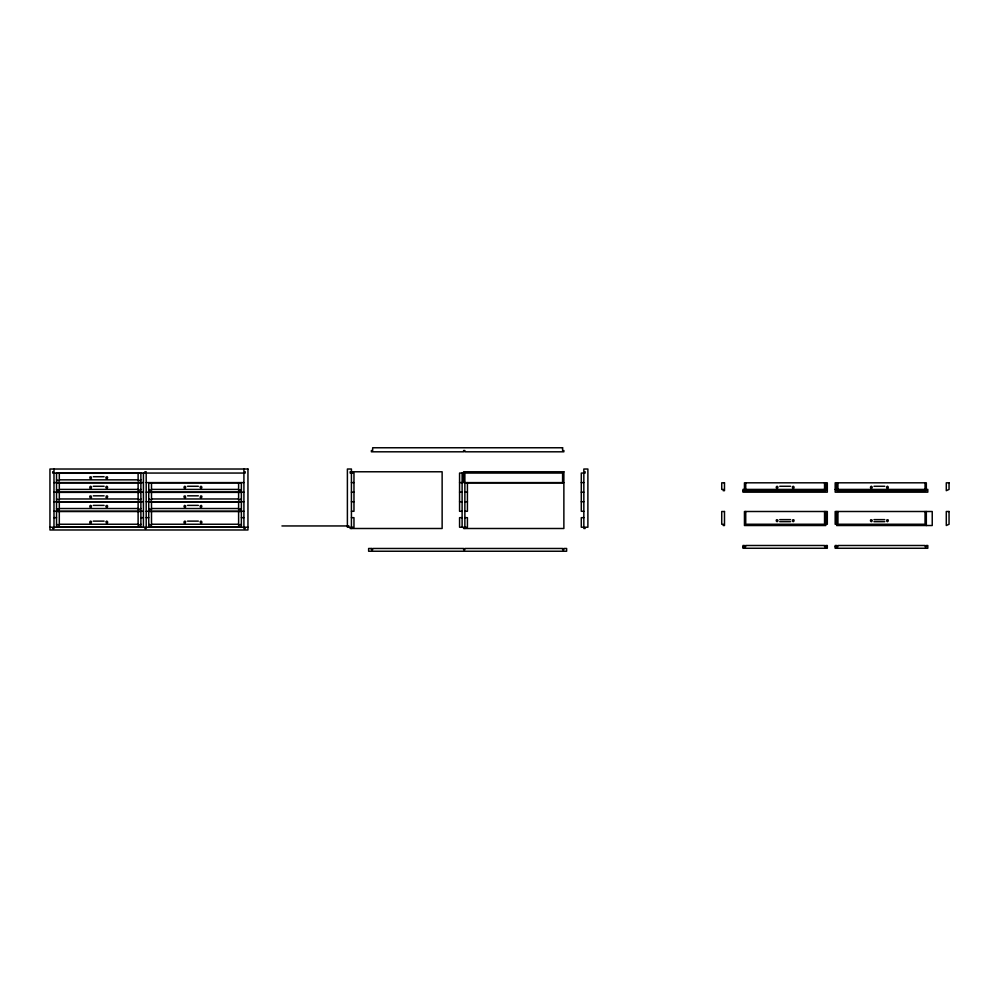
<?xml version="1.0" encoding="UTF-8"?>
<svg xmlns="http://www.w3.org/2000/svg" width="999" height="999" viewBox="0 0 999 999"><rect width="100%" height="100%" fill="white"/><g stroke="black" fill="none" stroke-linecap="round" stroke-linejoin="round"><path stroke-width="1.5" d="M91.596 477.984C89.985 480.631 88.611 475.524 91.334 477.01M91.596 497.102C90.272 499.625 88.412 495.117 91.121 495.966M105.819 487.025C107.43 484.378 108.804 489.485 106.081 487.999M105.819 521.865C107.143 519.343 109.016 523.851 106.294 523.001M185.814 497.102C184.49 499.625 182.63 495.117 185.339 495.966M200.05 487.025C201.661 484.378 203.022 489.485 200.312 487.999M200.05 521.865C201.373 519.343 203.234 523.851 200.524 523.001M778.021 520.904C776.423 523.551 775.049 518.431 777.759 519.93M792.257 487.025C793.868 484.378 795.241 489.485 792.519 487.999M872.252 520.904C870.641 523.551 869.267 518.431 871.99 519.93M886.488 487.025C888.086 484.378 889.46 489.485 886.75 487.999M91.496 506.905C89.248 509.053 89.248 503.758 91.496 505.894M105.931 505.894C108.167 503.758 108.167 509.053 105.931 506.905M185.714 506.905C183.479 509.053 183.479 503.758 185.714 505.894M200.15 505.894C202.385 503.758 202.385 509.053 200.15 506.905M91.334 487.999C88.611 489.485 89.985 484.378 91.596 487.025M106.081 477.01C108.804 475.524 107.43 480.631 105.819 477.984M185.552 487.999C182.842 489.485 184.203 484.378 185.814 487.025M777.759 487.999C775.049 489.485 776.423 484.378 778.021 487.025M792.519 519.93C795.241 518.431 793.868 523.551 792.257 520.904M871.99 487.999C869.267 489.485 870.641 484.378 872.252 487.025M886.75 519.93C889.46 518.431 888.086 523.551 886.488 520.904M106.294 495.966C109.016 495.117 107.143 499.625 105.819 497.102M91.121 523.001C88.412 523.851 90.272 519.343 91.596 521.865M200.524 495.966C203.234 495.117 201.373 499.625 200.05 497.102M185.339 523.001C182.63 523.851 184.49 519.343 185.814 521.865M146.191 473.051L245.192 473.051L245.192 471.778L243.918 471.778L243.918 469.018M463.598 473.051L459.565 473.051L459.565 511.288L462.112 511.288M56.531 473.264L140.884 473.264M93.307 476.71L104.108 476.71M56.531 479.845L59.303 481.118L59.303 473.264M59.303 479.845L138.112 479.845M140.884 479.845L138.112 481.118L138.112 473.264M53.983 482.604L143.431 482.604M146.191 482.604L243.918 482.604M351.423 482.604L353.971 482.604M459.565 482.604L462.112 482.604M581.293 482.604L583.841 482.604M56.531 482.817L140.884 482.817M148.739 482.817L241.371 482.817M466.683 482.817L563.873 482.817L563.873 528.496L463.598 528.496L463.598 527.222L459.565 527.222L459.565 517.669L462.112 517.669M93.307 486.276L104.108 486.276M187.537 486.276L198.326 486.276M779.744 486.276L790.534 486.276M873.975 486.276L884.764 486.276M56.531 489.41L59.303 490.684L59.303 482.817M59.303 489.41L138.112 489.41M140.884 489.41L138.112 490.684L138.112 482.817M148.739 489.41L151.498 490.684L151.498 482.817M151.498 489.41L238.611 489.41M241.371 489.41L238.611 490.684L238.611 482.817M744.455 489.41L742.969 489.41L742.969 492.17L827.309 492.17L827.309 482.817L744.455 482.817L744.455 490.684M745.729 489.41L824.55 489.41M825.823 489.41L827.309 489.41M835.176 489.41L836.663 489.41M837.936 489.41L925.049 489.41M926.323 489.41L927.809 489.41L927.809 492.17L835.176 492.17L835.176 482.817L926.323 482.817L926.323 490.684L836.663 490.684L836.663 482.817M742.969 490.684L825.823 490.684L825.823 482.817M53.983 492.17L143.431 492.17M146.191 492.17L243.918 492.17M351.423 492.17L353.971 492.17M459.565 492.17L462.112 492.17M464.872 492.17L467.42 492.17M581.293 492.17L583.841 492.17M56.531 492.382L140.884 492.382M148.739 492.382L241.371 492.382M93.307 495.829L104.108 495.829M187.537 495.829L198.326 495.829M56.531 498.963L59.303 500.249L59.303 492.382M59.303 498.963L138.112 498.963M140.884 498.963L138.112 500.249L138.112 492.382M148.739 498.963L151.498 500.249L151.498 492.382M151.498 498.963L238.611 498.963M241.371 498.963L238.611 500.249L238.611 492.382M53.983 501.735L143.431 501.735M146.191 501.735L243.918 501.735M351.423 501.735L353.971 501.735M459.565 501.735L462.112 501.735M464.872 501.735L467.42 501.735M581.293 501.735L583.841 501.735M56.531 501.948L140.884 501.948M148.739 501.948L241.371 501.948M93.307 505.394L104.108 505.394M187.537 505.394L198.326 505.394M56.531 508.528L59.303 509.802L59.303 501.948M59.303 508.528L138.112 508.528M140.884 508.528L138.112 509.802L138.112 501.948M148.739 508.528L151.498 509.802L151.498 501.948M151.498 508.528L238.611 508.528M241.371 508.528L238.611 509.802L238.611 501.948M53.983 511.288L143.431 511.288M146.191 511.288L243.918 511.288M351.423 511.288L353.971 511.288L353.971 473.051L350.149 473.051L350.149 471.778L442.132 471.778L442.132 528.496L350.149 528.496L350.149 527.222L347.39 527.222L347.39 469.018L351.423 469.018L351.423 471.778M464.872 511.288L467.42 511.288L467.42 482.604M583.841 511.288L581.293 511.288L581.293 473.051L585.114 473.051L585.114 471.778L583.841 471.778L583.841 469.018L587.887 469.018L587.887 527.222L585.114 527.222L585.114 528.496L583.841 528.496L583.841 473.051M53.983 517.669L56.531 517.669M140.884 517.669L143.431 517.669M146.191 517.669L148.739 517.669M241.371 517.669L243.918 517.669M351.423 517.669L353.971 517.669L353.971 527.222L351.423 527.222M464.872 517.669L467.42 517.669L467.42 527.222L464.872 527.222M583.841 517.669L581.293 517.669L581.293 527.222L583.841 527.222M779.744 519.63L790.534 519.63M873.975 519.63L884.764 519.63M93.307 521.116L104.108 521.116M187.537 521.116L198.326 521.116M779.744 521.653L790.534 521.653M873.975 521.653L884.764 521.653M56.531 524.25L59.303 525.524L59.303 511.5M59.303 524.25L138.112 524.25M140.884 524.25L138.112 525.524L138.112 511.5M148.739 524.25L151.498 525.524L151.498 511.5M151.498 524.25L238.611 524.25M241.371 524.25L238.611 525.524L238.611 511.5M825.823 524.25L827.309 524.25L827.309 511.5L744.455 511.5L744.455 525.524L825.823 525.524L825.823 511.5M836.663 524.25L835.176 524.25L835.176 511.5L932.229 511.5L932.229 525.524L836.663 525.524L836.663 511.5M281.943 525.949L348.901 525.949M56.531 527.01L140.884 527.01M148.739 527.01L241.371 527.01M49.95 527.222L52.71 527.222L52.71 528.496L53.983 528.496L53.983 473.051M53.983 527.222L144.917 527.222L144.917 528.496L146.191 528.496L146.191 471.778L144.917 471.778L144.917 473.051L52.71 473.051L52.71 471.778L53.983 471.778L53.983 469.018M146.191 527.222L243.918 527.222M247.952 527.222L245.192 527.222L245.192 528.496L243.918 528.496L243.918 473.051M742.969 546.765L745.729 546.765L745.729 545.491L824.55 545.491L824.55 546.765L827.309 546.765M835.176 546.765L837.936 546.765L837.936 545.491L925.049 545.491L925.049 546.765L926.323 546.765L926.323 545.491L927.809 545.491L927.809 548.264L835.176 548.264L835.176 545.491L836.663 545.491L836.663 546.765M926.323 511.5L926.323 525.524M925.049 482.817L925.049 490.684M925.049 511.5L925.049 524.25L837.936 524.25L837.936 511.5M837.936 482.817L837.936 490.684M825.823 546.765L825.823 545.491L827.309 545.491L827.309 548.264L742.969 548.264L742.969 545.491L744.455 545.491L744.455 546.765M824.55 482.817L824.55 490.684M824.55 511.5L824.55 524.25L745.729 524.25L745.729 511.5M745.729 482.817L745.729 490.684M562.599 482.604L562.599 473.051L464.872 473.051L464.872 528.496M462.112 473.051L462.112 527.222M351.423 473.051L351.423 528.496M241.371 482.604L241.371 511.288M241.371 527.222L241.371 511.5L148.739 511.5L148.739 527.222M148.739 482.604L148.739 511.288M143.431 473.051L143.431 527.222M140.884 473.051L140.884 511.288M140.884 527.222L140.884 511.5L56.531 511.5L56.531 527.222M56.531 473.051L56.531 511.288M562.599 447.764L372.664 447.764L372.664 450.524L371.391 450.524L371.391 451.81L463.598 451.81L463.598 450.524L464.872 450.524L464.872 451.81L563.873 451.81L563.873 450.524L562.599 450.524L562.599 447.764M247.952 469.018L49.95 469.018L49.95 529.982L247.952 529.982L247.952 469.018M563.873 471.778L463.598 471.778L463.598 482.604L563.873 482.604L563.873 471.778M724.487 482.817L721.728 482.817L721.728 489.41L723.214 489.41L723.214 490.684L724.487 490.684L724.487 482.817M949.05 482.817L946.29 482.817L946.29 490.684L949.05 489.41L949.05 482.817M724.487 511.5L721.728 511.5L721.728 524.25L723.214 524.25L723.214 525.524L724.487 525.524L724.487 511.5M949.05 511.5L946.29 511.5L946.29 525.524L949.05 524.25L949.05 511.5M371.391 548.476L368.631 548.476L368.631 551.236L566.633 551.236L566.633 548.476L563.873 548.476L563.873 549.75L562.599 549.75L562.599 548.476L464.872 548.476L464.872 549.75L463.598 549.75L463.598 548.476L372.664 548.476L372.664 549.75L371.391 549.75L371.391 548.476"/></g></svg>
